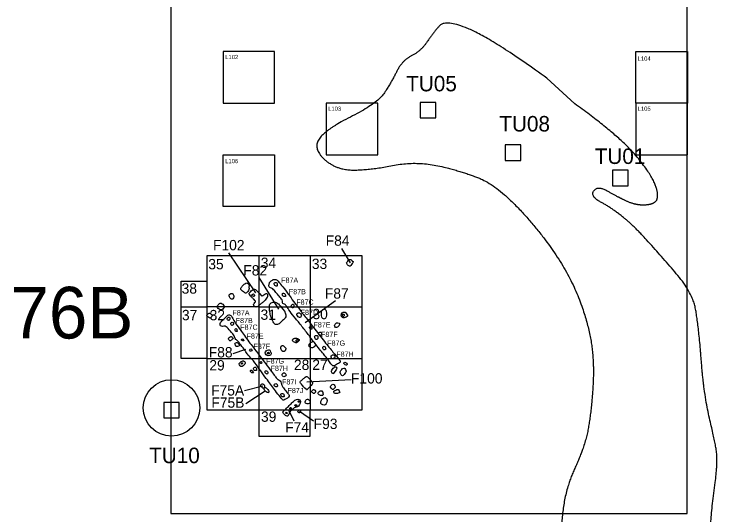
# Model space of a CAD drawing. Extents: x -453 to 184, y -334 to 300.
# Drawn here: x -30.5 to 105.7, y -199.7 to -102.7 of the extents above; entities that cross this region are included whole.
import ezdxf

# ---------------------------------------------------------------- set-up
doc = ezdxf.new("R2010")
doc.units = 0
for name, color, linetype in [('100M Grid', 7, 'Continuous'), ('Builders Trench', 7, 'Continuous'), ('Feature Numbers', 7, 'Continuous'), ('Hand exc Units', 7, 'Continuous'), ('Hearth', 7, 'Continuous'), ('House Site Numbers', 7, 'Continuous'), ('Postholes', 7, 'Continuous'), ('Postmold', 7, 'Continuous'), ('Quadrat ID', 7, 'Continuous'), ('Quadrats', 7, 'Continuous'), ('Rake Backs', 7, 'Continuous'), ('Testing Phase Units', 7, 'Continuous')]:
    doc.layers.add(name, color=color, linetype=linetype)

msp = doc.modelspace()

# ---------------------------------------------------------------- linework, layer by layer
at = {"layer": '100M Grid'}
msp.add_lwpolyline([(-0.09, -99.46), (-0.09, -199.46), (99.91, -199.46), (99.91, -99.46)], dxfattribs=at)
at = {"layer": 'Builders Trench'}
msp.add_open_spline([(22.64, -156.95), (21.46, -155.42), (20.61, -154.22), (19.89, -154.01), (19.24, -154.45), (18.97, -154.72), (18.97, -154.97), (18.89, -155.24), (18.91, -155.59), (19.18, -155.81), (19.6, -155.83), (20.28, -156.7), (20.84, -157.3), (21.58, -158.19), (21.52, -158.5), (21.54, -158.81), (21.95, -158.9), (22.24, -159.21), (22.91, -160.26), (24.04, -161.67), (25.49, -163.43), (26.88, -165.27), (28, -166.76), (28.93, -167.91), (29.69, -168.78), (30.05, -169.32), (30.63, -170.13), (31.18, -170.79), (31.43, -170.95), (31.78, -170.73), (32.18, -170.5), (32.61, -170.25), (32.78, -170.07), (32.63, -169.8), (31.35, -168.27), (29.76, -166.32), (27.4, -163.24), (25.88, -161.31), (24.62, -159.63), (23.7, -158.44), (22.64, -156.95), (22.64, -156.95), (22.64, -156.95)], degree=3, dxfattribs=at)
at = {"layer": 'Feature Numbers'}
for p, q in [((32.98, -148.11), (34.62, -150.89)), ((11.06, -149), (16.29, -156.69)), ((20.84, -159.9), (17.01, -153.75)), ((25.89, -162.45), (31.8, -158.18)), ((11.98, -168.44), (14.43, -167.66)), ((14.14, -175.65), (17.7, -174.75)), ((14.44, -178.14), (18.17, -175.71)), ((22.73, -179.52), (23.73, -181.54)), ((24.83, -179.66), (27.5, -181.52))]:
    msp.add_line(p, q, dxfattribs=at)
msp.add_open_spline([(17.51, -157.36), (16.81, -156.57), (16.39, -156.09), (16.13, -155.96), (15.87, -156.06), (15.45, -156.36), (15.13, -156.68), (15.04, -156.94), (15.28, -157.27), (15.67, -157.66), (16.02, -158.04), (16.34, -158.35), (16.22, -158.61), (15.9, -158.92), (15.87, -159.04), (16.1, -159.36), (16.42, -159.54), (16.74, -159.36), (17.05, -159.08), (17.52, -158.7), (18.02, -158.29), (18.31, -157.95), (18.57, -157.55), (18.62, -157.39), (18.62, -157.02), (18.48, -156.84), (18.31, -156.86), (17.86, -157.12), (17.51, -157.36), (17.51, -157.36), (17.51, -157.36)], degree=3, dxfattribs=at)
at = {"layer": 'Hand exc Units'}
for p, q in [((16.91, -149.46), (16.91, -179.46)), ((26.91, -149.46), (26.91, -179.46)), ((1.91, -159.46), (6.91, -159.46)), ((16.91, -159.46), (6.91, -159.46)), ((16.91, -159.46), (36.91, -159.46)), ((6.91, -169.46), (36.91, -169.46))]:
    msp.add_line(p, q, dxfattribs=at)
for points in [[(6.91, -149.46), (36.91, -149.46), (36.91, -179.46)], [(36.91, -179.46), (6.91, -179.46), (6.91, -149.46)], [(1.91, -159.46), (1.91, -154.46), (6.91, -154.46)], [(6.91, -169.46), (1.91, -169.46), (1.91, -159.46)], [(16.91, -179.46), (16.91, -184.46), (26.91, -184.46), (26.91, -179.46)]]:
    msp.add_lwpolyline(points, dxfattribs=at)
at = {"layer": 'Hearth'}
msp.add_open_spline([(21.94, -160.29), (21.01, -159.06), (20.28, -158.45), (19.46, -158.51), (18.91, -159.03), (19.03, -160.11), (19.17, -161.25), (19.7, -162.24), (19.96, -162.85), (20.75, -162.94), (21.24, -162.3), (21.85, -161.86), (22.32, -161.25), (21.94, -160.29), (21.94, -160.29), (21.94, -160.29)], degree=3, dxfattribs=at)
at = {"layer": 'Postholes'}
for points in [[(35.25, -150.71), (34.93, -150.39), (34.63, -150.14), (34.3, -150.38), (34.01, -150.73), (33.9, -150.91), (34.01, -151.16), (34.22, -151.39), (34.57, -151.64), (34.71, -151.44), (35.04, -151.03), (35.25, -150.71), (35.25, -150.71), (35.25, -150.71)], [(15.09, -155.86), (14.95, -155.74), (15.04, -155.5), (15.13, -155.3), (14.93, -154.96), (14.6, -154.73), (14.23, -154.91), (13.69, -155.44), (13.35, -155.95), (13.57, -156.23), (13.96, -156.51), (14.25, -156.73), (14.45, -156.82), (14.65, -156.63), (14.95, -156.25), (15.09, -155.86), (15.09, -155.86), (15.09, -155.86)], [(20.47, -155.39), (20.59, -155.09), (20.38, -154.73), (20.2, -154.69), (19.96, -154.73), (19.86, -154.93), (19.92, -155.17), (20.18, -155.44), (20.47, -155.39), (20.47, -155.39), (20.47, -155.39)], [(11.89, -157.91), (12.18, -157.61), (12.01, -157.08), (11.8, -156.73), (11.28, -156.98), (11.09, -157.24), (11.36, -157.8), (11.66, -158.01), (11.89, -157.91), (11.89, -157.91), (11.89, -157.91)], [(16.03, -157.42), (16.14, -157.1), (15.89, -156.8), (15.59, -157.06), (15.6, -157.35), (16.03, -157.42), (16.03, -157.42), (16.03, -157.42)], [(22.11, -157.4), (22.15, -157.06), (21.86, -156.76), (21.62, -156.78), (21.45, -156.97), (21.52, -157.23), (21.76, -157.53), (22.11, -157.4), (22.11, -157.4), (22.11, -157.4)], [(10.29, -159.47), (10.2, -159.17), (9.76, -158.72), (9.48, -158.65), (9.19, -158.93), (8.96, -159.22), (8.81, -159.4), (9.05, -159.75), (9.48, -160.03), (9.74, -160.06), (10.13, -159.68), (10.29, -159.47), (10.29, -159.47), (10.29, -159.47)], [(23.75, -159.48), (23.76, -159.09), (23.67, -158.88), (23.42, -158.96), (23.22, -159.16), (23.14, -159.31), (23.31, -159.6), (23.57, -159.64), (23.75, -159.48), (23.75, -159.48), (23.75, -159.48)], [(7.6, -161.59), (7.99, -161.17), (7.85, -160.9), (7.47, -160.61), (7.19, -160.7), (6.86, -161.03), (6.85, -161.16), (7.05, -161.36), (7.41, -161.63), (7.6, -161.59), (7.6, -161.59), (7.6, -161.59)], [(25.18, -161.09), (25.02, -160.7), (24.81, -160.51), (24.36, -160.71), (24.25, -160.92), (24.39, -161.2), (24.71, -161.49), (24.93, -161.55), (25.13, -161.43), (25.18, -161.09), (25.18, -161.09), (25.18, -161.09)], [(34.17, -161.18), (33.77, -160.5), (33.58, -160.37), (33.04, -160.58), (32.83, -161.03), (33.11, -161.55), (33.46, -161.61), (33.9, -161.41), (34.17, -161.18), (34.17, -161.18), (34.17, -161.18)], [(11.2, -162.06), (11.42, -161.72), (11.29, -161.32), (10.85, -161.57), (10.76, -161.85), (10.9, -162.01), (11.2, -162.06), (11.2, -162.06), (11.2, -162.06)], [(33.36, -161.32), (33.58, -161.05), (33.41, -160.79), (33.15, -160.9), (33.05, -161.13), (33.36, -161.32), (33.36, -161.32), (33.36, -161.32)], [(12.08, -162.72), (11.96, -162.41), (11.72, -162.39), (11.51, -162.59), (11.47, -162.79), (11.66, -163.02), (11.81, -163.08), (12.08, -162.72), (12.08, -162.72), (12.08, -162.72)], [(27.23, -163.73), (27.23, -163.36), (27.01, -163.11), (26.8, -163.29), (26.76, -163.47), (26.85, -163.65), (26.96, -163.78), (27.23, -163.73), (27.23, -163.73), (27.23, -163.73)], [(32.58, -162.58), (32.09, -162.43), (31.57, -162.79), (31.63, -163.28), (31.97, -163.58), (32.42, -163.17), (32.62, -162.87), (32.58, -162.58), (32.58, -162.58), (32.58, -162.58)], [(12.72, -164.18), (12.73, -163.75), (12.5, -163.54), (12.29, -163.76), (12.32, -164.03), (12.51, -164.25), (12.72, -164.18), (12.72, -164.18), (12.72, -164.18)], [(28.84, -165.09), (29.19, -164.72), (29.05, -164.35), (28.8, -164.27), (28.49, -164.49), (28.51, -164.68), (28.69, -164.93), (28.84, -165.09), (28.84, -165.09), (28.84, -165.09)], [(11.94, -165.53), (11.71, -165.25), (11.56, -165.13), (11.18, -165.37), (11.02, -165.56), (11.08, -165.77), (11.24, -165.96), (11.39, -166.06), (11.74, -165.79), (11.94, -165.53), (11.94, -165.53), (11.94, -165.53)], [(14.03, -165.99), (13.98, -165.68), (13.77, -165.58), (13.55, -165.73), (13.64, -166.02), (14.03, -165.99), (14.03, -165.99), (14.03, -165.99)], [(24.73, -165.75), (24.28, -165.45), (23.9, -165.47), (23.49, -165.71), (23.4, -165.9), (23.65, -166.2), (24.03, -166.39), (24.22, -166.43), (24.64, -166.18), (24.77, -165.91), (24.73, -165.75), (24.73, -165.75), (24.73, -165.75)], [(24.52, -166.13), (24.62, -165.96), (24.55, -165.79), (24.34, -165.74), (24.11, -165.9), (24.14, -166.09), (24.25, -166.18), (24.52, -166.13), (24.52, -166.13), (24.52, -166.13)], [(27.41, -166.12), (26.8, -166.47), (26.52, -166.83), (26.87, -167.36), (27.37, -167.44), (27.82, -167.08), (27.96, -166.83), (27.74, -166.4), (27.57, -166.19), (27.41, -166.12), (27.41, -166.12), (27.41, -166.12)], [(28.41, -165.23), (28.28, -164.96), (27.99, -164.96), (27.75, -165.05), (27.74, -165.37), (27.95, -165.73), (28.15, -165.75), (28.37, -165.63), (28.41, -165.23), (28.41, -165.23), (28.41, -165.23)], [(13.24, -166.89), (12.95, -166.5), (12.75, -166.28), (12.47, -166.41), (12.22, -166.54), (12.41, -166.89), (12.56, -167.19), (13.03, -167.05), (13.24, -166.89), (13.24, -166.89), (13.24, -166.89)], [(22.17, -167.46), (21.76, -166.94), (21.45, -166.85), (21.09, -167.25), (21.23, -167.72), (21.55, -168.2), (22.11, -167.99), (22.17, -167.46), (22.17, -167.46), (22.17, -167.46)], [(29.89, -167.62), (29.86, -167.27), (29.73, -167.01), (29.43, -167.11), (29.28, -167.32), (29.37, -167.59), (29.52, -167.81), (29.74, -167.74), (29.89, -167.62), (29.89, -167.62), (29.89, -167.62)], [(15.66, -167.9), (15.57, -167.59), (15.39, -167.51), (15.14, -167.71), (15.16, -167.98), (15.38, -168.07), (15.66, -167.9), (15.66, -167.9), (15.66, -167.9)], [(19.23, -168.21), (19.14, -167.82), (18.82, -167.66), (18.28, -167.94), (18.13, -168.33), (18.29, -168.8), (18.79, -168.96), (19.22, -168.81), (19.37, -168.53), (19.23, -168.21), (19.23, -168.21), (19.23, -168.21)], [(18.93, -168.53), (18.98, -168.33), (18.79, -168.17), (18.59, -168.33), (18.62, -168.48), (18.68, -168.57), (18.93, -168.53), (18.93, -168.53), (18.93, -168.53)], [(31.66, -169.22), (31.71, -168.97), (31.54, -168.73), (31.21, -168.7), (30.95, -168.95), (30.9, -169.07), (31.02, -169.36), (31.14, -169.53), (31.52, -169.41), (31.66, -169.22), (31.66, -169.22), (31.66, -169.22)], [(14.33, -170.21), (14.05, -169.92), (13.87, -169.81), (13.54, -170.02), (13.17, -170.34), (13.12, -170.49), (13.31, -170.85), (13.56, -171.1), (13.92, -170.85), (14.27, -170.51), (14.33, -170.21), (14.33, -170.21), (14.33, -170.21)], [(17.52, -170.34), (17.53, -170.09), (17.37, -169.97), (17.18, -170.12), (17.18, -170.27), (17.32, -170.42), (17.52, -170.34), (17.52, -170.34), (17.52, -170.34)], [(34, -170.73), (34.12, -170.41), (33.7, -170.09), (33.43, -170.23), (33.35, -170.42), (33.69, -170.72), (34, -170.73), (34, -170.73), (34, -170.73)], [(13.73, -170.54), (13.83, -170.35), (13.75, -170.24), (13.6, -170.36), (13.52, -170.51), (13.64, -170.57), (13.73, -170.54), (13.73, -170.54), (13.73, -170.54)], [(16.5, -171.77), (16.51, -171.41), (16.41, -171.18), (16.19, -171.07), (15.9, -171.23), (15.87, -171.52), (16.08, -171.79), (16.37, -171.79), (16.5, -171.77), (16.5, -171.77), (16.5, -171.77)], [(31.35, -172.38), (31.91, -171.68), (32.16, -171.21), (31.83, -170.95), (31.53, -171.12), (31.2, -171.51), (31.01, -171.94), (30.99, -172.13), (31.35, -172.38), (31.35, -172.38), (31.35, -172.38)], [(33.89, -171.9), (33.72, -171.38), (33.36, -171.17), (32.98, -171.54), (32.71, -171.96), (32.64, -172.11), (32.89, -172.6), (33.16, -172.94), (33.44, -172.58), (33.74, -172.14), (33.89, -171.9), (33.89, -171.9), (33.89, -171.9)], [(15.88, -172.21), (15.78, -171.88), (15.49, -171.58), (15.32, -171.78), (15.29, -171.94), (15.6, -172.28), (15.88, -172.21), (15.88, -172.21), (15.88, -172.21)], [(18.61, -172.42), (18.74, -172.15), (18.55, -171.82), (18.32, -171.79), (18.11, -171.91), (18.09, -172.09), (18.21, -172.27), (18.41, -172.47), (18.61, -172.42), (18.61, -172.42), (18.61, -172.42)], [(22.23, -172.7), (22.12, -172.34), (21.88, -172.11), (21.52, -172.35), (21.39, -172.64), (21.65, -173.01), (21.94, -172.97), (22.23, -172.7), (22.23, -172.7), (22.23, -172.7)], [(26.26, -175.53), (27.08, -174.68), (27.48, -174.23), (27.09, -173.69), (26.46, -173.05), (26.23, -172.86), (26, -172.99), (25.42, -173.46), (24.96, -173.9), (24.89, -174.03), (25.27, -174.54), (25.93, -175.29), (26.26, -175.53), (26.26, -175.53), (26.26, -175.53)], [(18.06, -175.11), (18.09, -174.7), (17.89, -174.38), (17.57, -174.3), (17.3, -174.51), (17.27, -174.79), (17.58, -175.11), (17.84, -175.24), (18.06, -175.11), (18.06, -175.11), (18.06, -175.11)], [(18.84, -176.07), (18.94, -175.74), (18.49, -175.16), (18.22, -175.03), (18.06, -175.11), (17.87, -175.33), (18.23, -175.76), (18.55, -176.04), (18.84, -176.07), (18.84, -176.07), (18.84, -176.07)], [(27.65, -176.24), (27.92, -175.96), (27.98, -175.74), (27.66, -175.43), (27.53, -175.4), (27.35, -175.56), (27.2, -175.76), (27.15, -175.89), (27.44, -176.14), (27.65, -176.24), (27.65, -176.24), (27.65, -176.24)], [(31.35, -175.43), (31.75, -175.08), (31.78, -174.85), (31.57, -174.55), (31.32, -174.33), (30.98, -174.58), (30.72, -174.84), (30.92, -175.15), (31.19, -175.47), (31.35, -175.43), (31.35, -175.43), (31.35, -175.43)], [(32.62, -176.01), (32.4, -175.45), (32.31, -175.37), (31.86, -175.56), (31.42, -175.73), (31.44, -175.99), (31.59, -176.24), (31.94, -176.27), (32.37, -176.15), (32.62, -176.01), (32.62, -176.01), (32.62, -176.01)], [(21.82, -176.82), (21.88, -176.56), (21.7, -176.16), (21.39, -176.21), (21.18, -176.32), (21.27, -176.67), (21.39, -176.86), (21.65, -176.89), (21.82, -176.82), (21.82, -176.82), (21.82, -176.82)], [(29.37, -176.56), (29.4, -176.2), (29.29, -175.79), (28.99, -175.64), (28.67, -175.79), (28.39, -176.05), (28.36, -176.25), (28.87, -176.67), (29.37, -176.56), (29.37, -176.56), (29.37, -176.56)], [(29.95, -178.31), (30.27, -177.64), (30.06, -177.1), (29.7, -176.93), (29.33, -177.11), (28.96, -177.64), (28.89, -177.96), (29.04, -178.34), (29.61, -178.52), (29.95, -178.31), (29.95, -178.31), (29.95, -178.31)], [(24.65, -178.68), (24.94, -178.17), (25.09, -177.58), (24.73, -177.31), (24.25, -177.31), (23.64, -177.7), (23.03, -178.36), (22.32, -179.08), (21.61, -179.68), (21.55, -179.89), (21.93, -180.34), (22.23, -180.59), (22.58, -180.66), (22.74, -180.25), (22.85, -179.86), (23.34, -179.41), (23.81, -178.97), (24.17, -178.86), (24.65, -178.68), (24.65, -178.68), (24.65, -178.68)], [(24.33, -178.71), (24.36, -178.53), (24.21, -178.32), (23.94, -178.38), (23.92, -178.59), (23.99, -178.67), (24.33, -178.71), (24.33, -178.71), (24.33, -178.71)], [(24.81, -177.89), (24.83, -177.69), (24.64, -177.6), (24.45, -177.73), (24.59, -177.93), (24.81, -177.89), (24.81, -177.89), (24.81, -177.89)], [(26.93, -177.68), (26.61, -177.39), (26.31, -177.22), (26.04, -177.47), (25.89, -177.82), (25.88, -178.07), (26.29, -178.27), (26.72, -178.23), (26.89, -177.85), (26.93, -177.68), (26.93, -177.68), (26.93, -177.68)], [(23.3, -179.17), (23.21, -178.84), (22.91, -178.98), (22.92, -179.19), (23.13, -179.31), (23.3, -179.17), (23.3, -179.17), (23.3, -179.17)], [(24.75, -179.37), (24.53, -179.58), (24.45, -179.69), (24.52, -179.81), (24.7, -179.93), (24.81, -179.99), (24.91, -179.9), (25.02, -179.73), (25.07, -179.6), (24.9, -179.44), (24.75, -179.37), (24.75, -179.37), (24.75, -179.37)], [(22.41, -180.1), (22.42, -179.88), (22.17, -179.8), (22.11, -179.95), (22.2, -180.1), (22.41, -180.1), (22.41, -180.1), (22.41, -180.1)]]:
    msp.add_open_spline(points, degree=3, dxfattribs=at)
at = {"layer": 'Postmold'}
msp.add_line((26.23, -173.94), (34.81, -173.5), dxfattribs=at)
for points in [[(13.53, -164.09), (12.58, -162.91), (11.86, -161.74), (11.66, -161.16), (11.1, -160.82), (10.54, -161.52), (9.29, -162.57), (9.47, -163.16), (9.92, -163.28), (10.35, -163), (11.19, -163.84), (12.18, -164.96), (12.27, -165.41), (12.43, -165.77), (12.77, -165.91), (13.4, -166.76), (14.38, -167.98), (14.75, -168.75), (15.31, -169.19), (16.46, -170.59), (17.61, -172.29), (18.66, -173.66), (19.43, -174.68), (20.08, -175.62), (21.19, -177.04), (21.59, -177.51), (21.73, -177.54), (22.24, -177.29), (22.76, -176.89), (22.92, -176.59), (22.51, -176.18), (21.8, -175.24), (21.41, -174.74), (21.3, -174.2), (21.14, -173.75), (20.67, -173.57), (20.2, -173.03), (19.71, -172.38), (18.6, -170.87), (17.37, -169.26), (16.04, -167.49), (15.23, -166.51), (14.35, -165.27), (13.53, -164.09), (13.53, -164.09), (13.53, -164.09)], [(20.55, -174.82), (20.46, -174.22), (20.02, -174.31), (19.87, -174.52), (19.92, -174.77), (20.26, -174.98), (20.55, -174.82), (20.55, -174.82), (20.55, -174.82)]]:
    msp.add_open_spline(points, degree=3, dxfattribs=at)
at = {"layer": 'Quadrats'}
for points in [[(20, -120), (20, -110), (10, -110), (10, -120)], [(90, -120), (90, -110), (100, -110), (100, -120)], [(40, -120), (30, -120), (30, -130), (40, -130)], [(20, -130), (20, -140), (10, -140), (10, -130)]]:
    msp.add_lwpolyline(points, close=True, dxfattribs=at)
msp.add_lwpolyline([(90, -120), (90, -130), (100, -130), (100, -120)], dxfattribs=at)
at = {"layer": 'Rake Backs'}
msp.add_line((78.15, -120.09), (72.75, -115.12), dxfattribs=at)
msp.add_circle((0.02, -179.02), 5.47, dxfattribs=at)
msp.add_open_spline([(72.75, -115.12), (62.14, -107.52), (53.14, -103.71), (50.73, -106.32), (48.33, -109.92), (44.73, -111.72), (42.73, -115.72), (40, -120), (30, -125), (27.32, -128.74), (31.92, -132.94), (38.53, -132.94), (47.53, -131.14), (56.94, -133.34), (63.34, -136.15), (71.75, -145.16), (77.75, -154.36), (80.95, -163.37), (81.95, -170.58), (81.35, -179.79), (80.15, -186.4), (76.35, -194.61), (75.35, -203.41), (75.55, -212.62), (79.35, -222.03), (81.15, -226.84), (82.35, -232.56), (84.55, -235.97), (89.16, -238.77), (95.56, -238.37), (99.36, -232.76), (102.97, -218.35), (104.57, -207.34), (104.37, -200.73), (105.97, -189.32), (105.17, -184.92), (103.17, -176.31), (102.16, -163.09), (100.96, -156.69), (95.16, -149.88), (89.36, -143.47), (84.95, -140.07), (81.15, -138.07), (82.55, -135.87), (86.36, -138.07), (89.76, -139.67), (93.16, -139.67), (94.56, -138.27), (93.16, -133.9), (86.76, -126.3), (78.15, -120.09)], degree=2, dxfattribs=at)
at = {"layer": 'Testing Phase Units'}
for points in [[(48.22, -119.85), (48.22, -122.85), (51.22, -122.85), (51.22, -119.85)], [(64.7, -128.06), (64.7, -131.06), (67.7, -131.06), (67.7, -128.06)], [(85.48, -132.99), (85.48, -135.99), (88.48, -135.99), (88.48, -132.99)], [(-1.49, -177.95), (-1.49, -180.95), (1.51, -180.95), (1.51, -177.95)]]:
    msp.add_lwpolyline(points, close=True, dxfattribs=at)

# ---------------------------------------------------------------- texts
at = {"layer": 'Feature Numbers'}
for s, height, p in [('F84', 2, (29.9, -147.6)), ('F102', 2, (8.07, -148.48)), ('F82', 2, (13.94, -153.36)), ('F87A', 1, (21.27, -154.76)), ('F87B', 1, (22.76, -156.99)), ('F87', 2, (29.74, -157.84)), ('F87C', 1, (24.19, -159.01)), ('F87A', 1, (11.84, -161.09)), ('F87D', 1, (25.04, -161)), ('F87B', 1, (12.46, -162.58)), ('F87C', 1, (13.33, -163.87)), ('F87E', 1, (27.53, -163.42)), ('F87E', 1, (14.56, -165.6)), ('F87F', 1, (28.99, -165.26)), ('F87G', 1, (30.19, -166.96)), ('F88', 2, (7.24, -169.23)), ('F87F', 1, (15.91, -167.59)), ('F87H', 1, (31.95, -169.1)), ('F87G', 1, (18.37, -170.43)), ('F87H', 1, (19.22, -171.83)), ('F100', 2, (34.8, -174.28)), ('F87I', 1, (21.44, -174.47)), ('F75A', 2, (7.7, -176.61)), ('F87J', 1, (22.5, -176.14)), ('F75B', 2, (7.75, -178.97)), ('F93', 2, (27.57, -183.09)), ('F74', 2, (22.05, -183.77))]:
    msp.add_text(s, height=height, dxfattribs=at).set_placement(p)
at = {"layer": 'Hand exc Units'}
for s, p in [('35', (7.15, -152.16)), ('34', (17.32, -151.9)), ('33', (27.21, -152.1)), ('38', (1.98, -156.88)), ('37', (2.04, -162.02)), ('32', (7.41, -162.03)), ('31', (17.27, -161.95)), ('30', (27.33, -161.82)), ('29', (7.35, -171.75)), ('28', (23.75, -171.66)), ('27', (27.3, -171.64)), ('39', (17.36, -181.7))]:
    msp.add_text(s, height=2, dxfattribs=at).set_placement(p)
at = {"layer": 'House Site Numbers'}
msp.add_text('76B', height=10, dxfattribs=at).set_placement((-31.17, -165.56))
at = {"layer": 'Quadrat ID'}
for s, p in [('L102', (10.43, -111.45)), ('L104', (90.34, -111.76)), ('L103', (30.37, -121.46)), ('L105', (90.34, -121.45)), ('L106', (10.42, -131.61))]:
    msp.add_text(s, height=0.82, dxfattribs=at).set_placement(p)
at = {"layer": 'Testing Phase Units'}
for s, p in [('TU05', (45.49, -117.69)), ('TU08', (63.54, -125.47)), ('TU01', (82.02, -131.76)), ('TU10', (-4.31, -189.71))]:
    msp.add_text(s, height=3, dxfattribs=at).set_placement(p)

doc.saveas('drawing.dxf')
